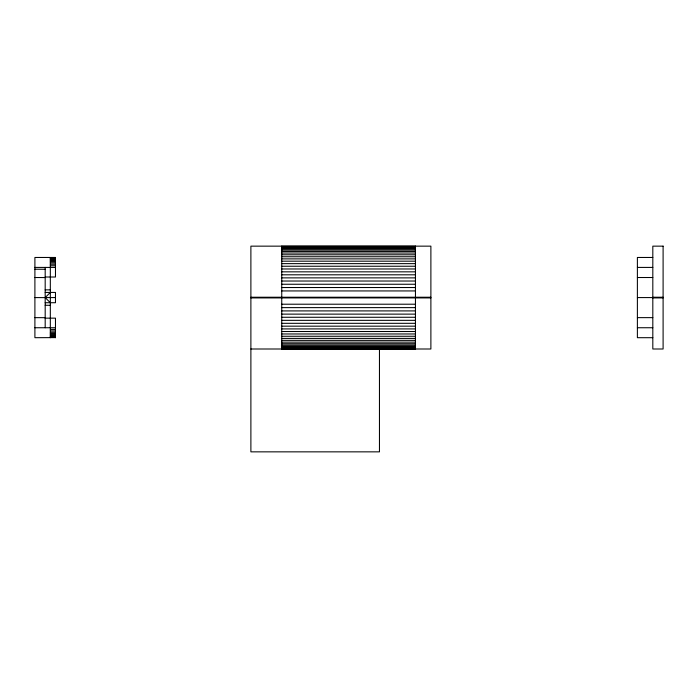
<?xml version="1.0" encoding="UTF-8"?>
<svg xmlns="http://www.w3.org/2000/svg" width="698" height="698" viewBox="0 0 698 698"><rect width="100%" height="100%" fill="white"/><g stroke="black" fill="none" stroke-linecap="round" stroke-linejoin="round"><path stroke-width="1.05" d="M50.326 302.723L45.187 297.575L50.326 292.436M55.474 327.737L34.9 327.737M34.9 267.421L55.474 267.421M281.748 246.254L415.45 246.254M281.748 246.586L415.45 246.586M281.748 247.136L415.45 247.136M281.748 247.895L415.45 247.895M281.748 248.872L415.45 248.872M281.748 250.05L415.45 250.05M281.748 251.437L415.45 251.437M281.748 253.025L415.45 253.025M281.748 254.796L415.45 254.796M281.748 256.751L415.45 256.751M652.813 257.466L637.387 257.466L637.387 337.692L652.813 337.692M50.326 257.806L55.474 257.806M50.326 258.234L55.474 258.234M50.326 258.827L55.474 258.827M281.748 258.888L415.45 258.888M50.326 259.595L55.474 259.595M50.326 260.52L55.474 260.52M281.748 261.183L415.45 261.183M50.326 261.602L55.474 261.602M50.326 262.841L55.474 262.841M281.748 263.643L415.45 263.643M50.326 264.228L55.474 264.228M50.326 265.755L55.474 265.755M281.748 266.243L415.45 266.243M637.387 267.421L652.813 267.421M281.748 268.974L415.45 268.974M281.748 271.836L415.45 271.836M281.748 274.803L415.45 274.803M45.187 277.01L55.474 277.01L55.474 257.466L34.9 257.466L34.9 337.692L55.474 337.605M637.387 277.516L652.813 277.516M281.748 277.874L415.45 277.874M281.748 281.024L415.45 281.024M281.748 284.252L415.45 284.252M281.748 287.532L415.45 287.532M45.187 289.862L50.326 289.862M281.748 290.935L415.45 290.935M45.187 292.436L55.474 292.436L55.474 302.723L45.187 302.723M250.887 297.235L430.884 297.235M652.813 297.235L663.1 297.235M45.187 297.575L55.474 297.575M637.387 297.575L652.813 297.575M250.887 297.915L430.884 297.915M652.813 297.915L663.1 297.915M281.748 304.215L415.45 304.215M45.187 305.288L50.326 305.288M281.748 307.626L415.45 307.626M281.748 310.907L415.45 310.907M281.748 314.126L415.45 314.126M281.748 317.276L415.45 317.276M637.387 317.634L652.813 317.634M45.187 318.148L55.474 318.148L55.474 337.692M281.748 320.347L415.45 320.347M281.748 323.314L415.45 323.314M281.748 326.175L415.45 326.175M637.387 327.737L652.813 327.737M281.748 328.915L415.45 328.915M50.326 329.404L55.474 329.404M50.326 330.931L55.474 330.931M281.748 331.515L415.45 331.515M50.326 332.318L55.474 332.318M50.326 333.548L55.474 333.548M281.748 333.967L415.45 333.967M50.326 334.639L55.474 334.639M50.326 335.564L55.474 335.564M50.326 336.323L55.474 336.323M281.748 336.262L415.45 336.262M50.326 336.916L55.474 336.916M50.326 337.343L55.474 337.343M281.748 338.399L415.45 338.399M281.748 340.354L415.45 340.354M281.748 342.133L415.45 342.133M281.748 343.713L415.45 343.713M281.748 345.1L415.45 345.1M281.748 346.287L415.45 346.287M281.748 347.255L415.45 347.255M281.748 348.023L415.45 348.023M281.748 348.564L415.45 348.564M281.748 348.895L415.45 348.895M250.887 349L430.884 349L430.884 246.15L250.887 246.15L250.887 451.85L379.459 451.85L379.459 349M34.9 269.21L45.187 269.262M34.9 277.516L45.187 277.568M34.9 297.575L45.187 297.627M34.9 317.634L45.187 317.677M415.45 246.15L415.45 349M281.748 246.15L281.748 349M50.326 257.466L50.326 337.692M45.187 267.404L45.187 327.781M663.1 246.15L652.813 246.15L652.813 349L663.1 349L663.1 246.15"/></g></svg>
